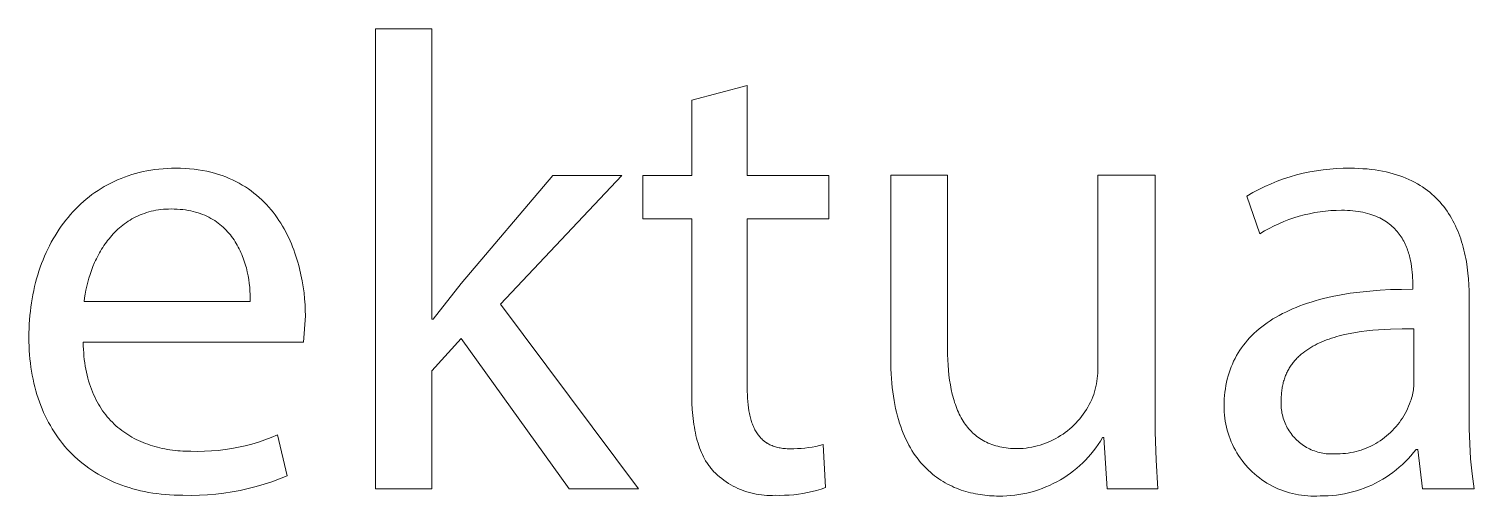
# Model space of a CAD drawing. Header units: millimetres. Extents: x -1246 to 2331, y -493 to 2006.
# Drawn here: x 1950.9 to 2030.8, y -433.3 to -407.5 of the extents above; entities that cross this region are included whole.
import ezdxf

# ---------------------------------------------------------------- set-up
doc = ezdxf.new("R2010")
doc.units = ezdxf.units.MM
doc.header["$MEASUREMENT"] = 0
doc.layers.add('Domyślny', color=7, linetype='Continuous', true_color=0x000000)

msp = doc.modelspace()

# ---------------------------------------------------------------- linework, layer by layer
at = {"layer": 'Domyślny', "color": 18, "lineweight": 15, "true_color": 0x000000}
for p, q in [((1970.053, -432.933), (1970.053, -407.5)), ((1970.053, -407.5), (1973.174, -407.5)), ((1973.174, -407.5), (1973.174, -423.558)), ((1987.537, -411.444), (1990.611, -410.622)), ((1990.611, -410.622), (1990.611, -415.602)), ((1987.537, -415.602), (1987.537, -411.444)), ((1957.003, -415.443), (1957.214, -415.395)), ((1957.214, -415.395), (1957.428, -415.351)), ((1957.428, -415.351), (1957.645, -415.314)), ((1957.645, -415.314), (1957.866, -415.281)), ((1957.866, -415.281), (1958.089, -415.255)), ((1958.089, -415.255), (1958.315, -415.234)), ((1958.315, -415.234), (1958.545, -415.219)), ((1958.545, -415.219), (1958.777, -415.21)), ((1958.777, -415.21), (1959.012, -415.207)), ((1959.012, -415.207), (1959.275, -415.211)), ((1959.275, -415.211), (1959.532, -415.222)), ((1959.532, -415.222), (1959.783, -415.239)), ((1959.783, -415.239), (1960.027, -415.264)), ((1960.027, -415.264), (1960.266, -415.295)), ((1960.266, -415.295), (1960.499, -415.333)), ((1960.499, -415.333), (1960.727, -415.377)), ((1960.727, -415.377), (1960.949, -415.428)), ((2021.334, -415.486), (2021.699, -415.408)), ((2021.699, -415.408), (2022.067, -415.342)), ((2022.067, -415.342), (2022.436, -415.289)), ((2022.436, -415.289), (2022.808, -415.249)), ((2022.808, -415.249), (2023.18, -415.222)), ((2023.18, -415.222), (2023.553, -415.208)), ((2023.553, -415.208), (2023.926, -415.206)), ((2023.926, -415.206), (2024.171, -415.209)), ((2024.171, -415.209), (2024.411, -415.217)), ((2024.411, -415.217), (2024.644, -415.23)), ((2024.644, -415.23), (2024.872, -415.248)), ((2024.872, -415.248), (2025.094, -415.271)), ((2025.094, -415.271), (2025.311, -415.299)), ((2025.311, -415.299), (2025.522, -415.331)), ((2025.522, -415.331), (2025.728, -415.369)), ((2025.728, -415.369), (2025.928, -415.411)), ((2025.928, -415.411), (2026.124, -415.457)), ((1955.068, -416.218), (1955.247, -416.118)), ((1955.247, -416.118), (1955.429, -416.023)), ((1955.429, -416.023), (1955.614, -415.933)), ((1955.614, -415.933), (1955.803, -415.848)), ((1955.803, -415.848), (1955.995, -415.767)), ((1955.995, -415.767), (1956.19, -415.692)), ((1956.19, -415.692), (1956.388, -415.622)), ((1956.388, -415.622), (1956.59, -415.557)), ((1956.59, -415.557), (1956.795, -415.498)), ((1956.795, -415.498), (1957.003, -415.443)), ((1960.949, -415.428), (1961.165, -415.484)), ((1961.165, -415.484), (1961.375, -415.546)), ((1961.375, -415.546), (1961.58, -415.614)), ((1961.58, -415.614), (1961.78, -415.688)), ((1961.78, -415.688), (1961.974, -415.767)), ((1961.974, -415.767), (1962.163, -415.851)), ((1962.163, -415.851), (1962.347, -415.941)), ((1962.347, -415.941), (1962.525, -416.035)), ((1962.525, -416.035), (1962.698, -416.134)), ((1962.698, -416.134), (1962.867, -416.238)), ((1974.794, -421.58), (1979.868, -415.6)), ((1983.668, -415.6), (1976.974, -422.724)), ((1979.868, -415.6), (1983.668, -415.6)), ((1984.845, -417.996), (1984.845, -415.602)), ((1984.845, -415.602), (1987.537, -415.602)), ((1990.611, -415.602), (1995.125, -415.602)), ((1995.125, -415.602), (1995.125, -417.996)), ((1998.539, -425.745), (1998.539, -415.596)), ((1998.539, -415.596), (2001.684, -415.596)), ((2001.684, -415.596), (2001.684, -425.197)), ((2009.987, -426.233), (2009.987, -415.596)), ((2009.987, -415.596), (2013.155, -415.596)), ((2013.155, -415.596), (2013.155, -428.211)), ((2019.221, -416.217), (2019.562, -416.065)), ((2019.562, -416.065), (2019.908, -415.925)), ((2019.908, -415.925), (2020.259, -415.797)), ((2020.259, -415.797), (2020.613, -415.681)), ((2020.613, -415.681), (2020.972, -415.577)), ((2020.972, -415.577), (2021.334, -415.486)), ((2026.124, -415.457), (2026.313, -415.508)), ((2026.313, -415.508), (2026.498, -415.563)), ((2026.498, -415.563), (2026.678, -415.623)), ((2026.678, -415.623), (2026.853, -415.687)), ((2026.853, -415.687), (2027.022, -415.754)), ((2027.022, -415.754), (2027.187, -415.826)), ((2027.187, -415.826), (2027.347, -415.902)), ((2027.347, -415.902), (2027.502, -415.982)), ((2027.502, -415.982), (2027.652, -416.065)), ((2027.652, -416.065), (2027.798, -416.152)), ((2027.798, -416.152), (2027.939, -416.243)), ((1953.914, -417.046), (1954.068, -416.914)), ((1954.068, -416.914), (1954.226, -416.787)), ((1954.226, -416.787), (1954.388, -416.664)), ((1954.388, -416.664), (1954.553, -416.546)), ((1954.553, -416.546), (1954.721, -416.432)), ((1954.721, -416.432), (1954.893, -416.323)), ((1954.893, -416.323), (1955.068, -416.218)), ((1962.867, -416.238), (1963.03, -416.347)), ((1963.03, -416.347), (1963.188, -416.459)), ((1963.188, -416.459), (1963.342, -416.576)), ((1963.342, -416.576), (1963.49, -416.697)), ((1963.49, -416.697), (1963.634, -416.822)), ((1963.634, -416.822), (1963.773, -416.951)), ((1963.773, -416.951), (1963.908, -417.083)), ((2018.232, -416.743), (2018.556, -416.556)), ((2018.947, -418.827), (2018.232, -416.743)), ((2018.556, -416.556), (2018.885, -416.381)), ((2018.885, -416.381), (2019.221, -416.217)), ((2027.939, -416.243), (2028.075, -416.337)), ((2028.075, -416.337), (2028.207, -416.435)), ((2028.207, -416.435), (2028.335, -416.535)), ((2028.335, -416.535), (2028.458, -416.639)), ((2028.458, -416.639), (2028.577, -416.747)), ((2028.577, -416.747), (2028.692, -416.857)), ((2028.692, -416.857), (2028.802, -416.97)), ((2028.802, -416.97), (2028.908, -417.087)), ((1953.062, -417.922), (1953.195, -417.766)), ((1953.195, -417.766), (1953.332, -417.614)), ((1953.332, -417.614), (1953.472, -417.466)), ((1953.472, -417.466), (1953.615, -417.322)), ((1953.615, -417.322), (1953.763, -417.182)), ((1953.763, -417.182), (1953.914, -417.046)), ((1957.046, -417.791), (1956.931, -417.841)), ((1957.164, -417.744), (1957.046, -417.791)), ((1957.284, -417.7), (1957.164, -417.744)), ((1957.407, -417.659), (1957.284, -417.7)), ((1957.532, -417.622), (1957.407, -417.659)), ((1957.66, -417.589), (1957.532, -417.622)), ((1957.79, -417.559), (1957.66, -417.589)), ((1957.923, -417.533), (1957.79, -417.559)), ((1958.059, -417.511), (1957.923, -417.533)), ((1958.197, -417.492), (1958.059, -417.511)), ((1958.337, -417.478), (1958.197, -417.492)), ((1958.48, -417.467), (1958.337, -417.478)), ((1958.626, -417.461), (1958.48, -417.467)), ((1958.774, -417.459), (1958.626, -417.461)), ((1958.939, -417.461), (1958.774, -417.459)), ((1959.099, -417.468), (1958.939, -417.461)), ((1959.256, -417.479), (1959.099, -417.468)), ((1959.409, -417.494), (1959.256, -417.479)), ((1959.558, -417.514), (1959.409, -417.494)), ((1959.703, -417.538), (1959.558, -417.514)), ((1959.845, -417.565), (1959.703, -417.538)), ((1959.983, -417.597), (1959.845, -417.565)), ((1960.117, -417.632), (1959.983, -417.597)), ((1960.248, -417.671), (1960.117, -417.632)), ((1960.375, -417.714), (1960.248, -417.671)), ((1960.499, -417.76), (1960.375, -417.714)), ((1960.619, -417.81), (1960.499, -417.76)), ((1960.736, -417.862), (1960.619, -417.81)), ((1963.908, -417.083), (1964.038, -417.218)), ((1964.038, -417.218), (1964.163, -417.357)), ((1964.163, -417.357), (1964.284, -417.499)), ((1964.284, -417.499), (1964.4, -417.644)), ((1964.4, -417.644), (1964.513, -417.791)), ((1964.513, -417.791), (1964.621, -417.942)), ((2021.402, -417.788), (2021.114, -417.865)), ((2021.691, -417.721), (2021.402, -417.788)), ((2021.983, -417.663), (2021.691, -417.721)), ((2022.276, -417.616), (2021.983, -417.663)), ((2022.572, -417.579), (2022.276, -417.616)), ((2022.868, -417.552), (2022.572, -417.579)), ((2023.164, -417.536), (2022.868, -417.552)), ((2023.462, -417.529), (2023.164, -417.536)), ((2023.625, -417.531), (2023.462, -417.529)), ((2023.784, -417.536), (2023.625, -417.531)), ((2023.939, -417.546), (2023.784, -417.536)), ((2024.089, -417.558), (2023.939, -417.546)), ((2024.235, -417.575), (2024.089, -417.558)), ((2024.376, -417.594), (2024.235, -417.575)), ((2024.513, -417.617), (2024.376, -417.594)), ((2024.646, -417.643), (2024.513, -417.617)), ((2024.775, -417.672), (2024.646, -417.643)), ((2024.9, -417.704), (2024.775, -417.672)), ((2025.021, -417.739), (2024.9, -417.704)), ((2025.138, -417.777), (2025.021, -417.739)), ((2025.251, -417.818), (2025.138, -417.777)), ((2028.908, -417.087), (2029.011, -417.206)), ((2029.011, -417.206), (2029.109, -417.327)), ((2029.109, -417.327), (2029.203, -417.452)), ((2029.203, -417.452), (2029.294, -417.578)), ((2029.294, -417.578), (2029.381, -417.708)), ((2029.381, -417.708), (2029.463, -417.84)), ((1952.454, -418.758), (1952.568, -418.583)), ((1952.568, -418.583), (1952.686, -418.412)), ((1952.686, -418.412), (1952.808, -418.245)), ((1952.808, -418.245), (1952.933, -418.082)), ((1952.933, -418.082), (1953.062, -417.922)), ((1955.818, -418.581), (1955.731, -418.664)), ((1955.908, -418.502), (1955.818, -418.581)), ((1955.999, -418.424), (1955.908, -418.502)), ((1956.094, -418.349), (1955.999, -418.424)), ((1956.19, -418.276), (1956.094, -418.349)), ((1956.289, -418.205), (1956.19, -418.276)), ((1956.39, -418.138), (1956.289, -418.205)), ((1956.493, -418.073), (1956.39, -418.138)), ((1956.599, -418.01), (1956.493, -418.073)), ((1956.707, -417.951), (1956.599, -418.01)), ((1956.818, -417.894), (1956.707, -417.951)), ((1956.931, -417.841), (1956.818, -417.894)), ((1960.85, -417.918), (1960.736, -417.862)), ((1960.96, -417.978), (1960.85, -417.918)), ((1961.067, -418.04), (1960.96, -417.978)), ((1961.17, -418.105), (1961.067, -418.04)), ((1961.271, -418.173), (1961.17, -418.105)), ((1961.368, -418.244), (1961.271, -418.173)), ((1961.462, -418.317), (1961.368, -418.244)), ((1961.553, -418.393), (1961.462, -418.317)), ((1961.641, -418.471), (1961.553, -418.393)), ((1961.726, -418.552), (1961.641, -418.471)), ((1961.808, -418.635), (1961.726, -418.552)), ((1964.621, -417.942), (1964.724, -418.095)), ((1964.724, -418.095), (1964.824, -418.25)), ((1964.824, -418.25), (1964.919, -418.407)), ((1964.919, -418.407), (1965.011, -418.566)), ((1965.011, -418.566), (1965.098, -418.727)), ((1987.537, -417.996), (1984.845, -417.996)), ((1987.537, -427.454), (1987.537, -417.996)), ((1995.125, -417.996), (1990.611, -417.996)), ((1990.611, -417.996), (1990.611, -427.347)), ((2019.463, -418.531), (2019.202, -418.675)), ((2019.728, -418.397), (2019.463, -418.531)), ((2019.998, -418.272), (2019.728, -418.397)), ((2020.271, -418.156), (2019.998, -418.272)), ((2020.549, -418.049), (2020.271, -418.156)), ((2020.83, -417.952), (2020.549, -418.049)), ((2021.114, -417.865), (2020.83, -417.952)), ((2025.361, -417.861), (2025.251, -417.818)), ((2025.467, -417.907), (2025.361, -417.861)), ((2025.569, -417.955), (2025.467, -417.907)), ((2025.667, -418.006), (2025.569, -417.955)), ((2025.762, -418.059), (2025.667, -418.006)), ((2025.853, -418.115), (2025.762, -418.059)), ((2025.941, -418.172), (2025.853, -418.115)), ((2026.026, -418.232), (2025.941, -418.172)), ((2026.107, -418.293), (2026.026, -418.232)), ((2026.185, -418.357), (2026.107, -418.293)), ((2026.26, -418.422), (2026.185, -418.357)), ((2026.332, -418.489), (2026.26, -418.422)), ((2026.401, -418.558), (2026.332, -418.489)), ((2026.467, -418.628), (2026.401, -418.558)), ((2029.463, -417.84), (2029.543, -417.974)), ((2029.543, -417.974), (2029.618, -418.11)), ((2029.618, -418.11), (2029.69, -418.248)), ((2029.69, -418.248), (2029.759, -418.389)), ((2029.759, -418.389), (2029.824, -418.531)), ((2029.824, -418.531), (2029.886, -418.675)), ((1952.037, -419.489), (1952.135, -419.302)), ((1952.135, -419.302), (1952.238, -419.117)), ((1952.238, -419.117), (1952.344, -418.936)), ((1952.344, -418.936), (1952.454, -418.758)), ((1955.113, -419.39), (1955.045, -419.488)), ((1955.182, -419.293), (1955.113, -419.39)), ((1955.254, -419.198), (1955.182, -419.293)), ((1955.328, -419.104), (1955.254, -419.198)), ((1955.404, -419.012), (1955.328, -419.104)), ((1955.483, -418.922), (1955.404, -419.012)), ((1955.563, -418.834), (1955.483, -418.922)), ((1955.646, -418.748), (1955.563, -418.834)), ((1955.731, -418.664), (1955.646, -418.748)), ((1961.887, -418.72), (1961.808, -418.635)), ((1961.964, -418.807), (1961.887, -418.72)), ((1962.037, -418.896), (1961.964, -418.807)), ((1962.108, -418.987), (1962.037, -418.896)), ((1962.176, -419.079), (1962.108, -418.987)), ((1962.241, -419.174), (1962.176, -419.079)), ((1962.303, -419.269), (1962.241, -419.174)), ((1962.363, -419.367), (1962.303, -419.269)), ((1962.42, -419.465), (1962.363, -419.367)), ((1965.098, -418.727), (1965.182, -418.89)), ((1965.182, -418.89), (1965.262, -419.055)), ((1965.262, -419.055), (1965.337, -419.221)), ((1965.337, -419.221), (1965.41, -419.388)), ((1965.41, -419.388), (1965.478, -419.556)), ((2019.202, -418.675), (2018.947, -418.827)), ((2026.53, -418.7), (2026.467, -418.628)), ((2026.59, -418.773), (2026.53, -418.7)), ((2026.647, -418.848), (2026.59, -418.773)), ((2026.702, -418.923), (2026.647, -418.848)), ((2026.754, -419), (2026.702, -418.923)), ((2026.803, -419.078), (2026.754, -419)), ((2026.85, -419.157), (2026.803, -419.078)), ((2026.895, -419.236), (2026.85, -419.157)), ((2026.937, -419.317), (2026.895, -419.236)), ((2026.976, -419.398), (2026.937, -419.317)), ((2027.014, -419.48), (2026.976, -419.398)), ((2029.886, -418.675), (2029.944, -418.821)), ((2029.944, -418.821), (2029.999, -418.969)), ((2029.999, -418.969), (2030.051, -419.118)), ((2030.051, -419.118), (2030.1, -419.269)), ((2030.1, -419.269), (2030.146, -419.421)), ((1951.682, -420.273), (1951.765, -420.072)), ((1951.765, -420.072), (1951.851, -419.875)), ((1951.851, -419.875), (1951.942, -419.681)), ((1951.942, -419.681), (1952.037, -419.489)), ((1954.684, -420.102), (1954.631, -420.208)), ((1954.739, -419.997), (1954.684, -420.102)), ((1954.796, -419.893), (1954.739, -419.997)), ((1954.855, -419.79), (1954.796, -419.893)), ((1954.917, -419.688), (1954.855, -419.79)), ((1954.98, -419.587), (1954.917, -419.688)), ((1955.045, -419.488), (1954.98, -419.587)), ((1962.475, -419.565), (1962.42, -419.465)), ((1962.527, -419.666), (1962.475, -419.565)), ((1962.577, -419.769), (1962.527, -419.666)), ((1962.624, -419.872), (1962.577, -419.769)), ((1962.669, -419.976), (1962.624, -419.872)), ((1962.712, -420.081), (1962.669, -419.976)), ((1962.752, -420.186), (1962.712, -420.081)), ((1962.79, -420.292), (1962.752, -420.186)), ((1965.478, -419.556), (1965.543, -419.725)), ((1965.543, -419.725), (1965.605, -419.895)), ((1965.605, -419.895), (1965.662, -420.065)), ((1965.662, -420.065), (1965.717, -420.236)), ((2027.049, -419.562), (2027.014, -419.48)), ((2027.082, -419.645), (2027.049, -419.562)), ((2027.113, -419.728), (2027.082, -419.645)), ((2027.142, -419.812), (2027.113, -419.728)), ((2027.169, -419.895), (2027.142, -419.812)), ((2027.194, -419.979), (2027.169, -419.895)), ((2027.217, -420.063), (2027.194, -419.979)), ((2027.238, -420.146), (2027.217, -420.063)), ((2027.258, -420.23), (2027.238, -420.146)), ((2030.146, -419.421), (2030.188, -419.574)), ((2030.188, -419.574), (2030.228, -419.729)), ((2030.228, -419.729), (2030.265, -419.885)), ((2030.265, -419.885), (2030.299, -420.042)), ((2030.299, -420.042), (2030.33, -420.2)), ((2030.33, -420.2), (2030.359, -420.359)), ((1951.391, -421.103), (1951.458, -420.891)), ((1951.458, -420.891), (1951.528, -420.682)), ((1951.528, -420.682), (1951.603, -420.476)), ((1951.603, -420.476), (1951.682, -420.273)), ((1954.355, -420.856), (1954.279, -421.075)), ((1954.439, -420.638), (1954.355, -420.856)), ((1954.531, -420.422), (1954.439, -420.638)), ((1954.58, -420.314), (1954.531, -420.422)), ((1954.631, -420.208), (1954.58, -420.314)), ((1962.825, -420.399), (1962.79, -420.292)), ((1962.859, -420.506), (1962.825, -420.399)), ((1962.89, -420.613), (1962.859, -420.506)), ((1962.92, -420.721), (1962.89, -420.613)), ((1962.947, -420.829), (1962.92, -420.721)), ((1962.972, -420.936), (1962.947, -420.829)), ((1963.017, -421.151), (1962.972, -420.936)), ((1965.717, -420.236), (1965.768, -420.408)), ((1965.768, -420.408), (1965.816, -420.579)), ((1965.816, -420.579), (1965.86, -420.75)), ((1965.86, -420.75), (1965.94, -421.093)), ((2027.276, -420.313), (2027.258, -420.23)), ((2027.308, -420.479), (2027.276, -420.313)), ((2027.333, -420.642), (2027.308, -420.479)), ((2027.353, -420.803), (2027.333, -420.642)), ((2027.369, -420.96), (2027.353, -420.803)), ((2027.38, -421.114), (2027.369, -420.96)), ((2030.359, -420.359), (2030.408, -420.679)), ((2030.408, -420.679), (2030.448, -421.002)), ((2030.448, -421.002), (2030.477, -421.327)), ((1951.166, -421.975), (1951.216, -421.754)), ((1951.216, -421.754), (1951.27, -421.534)), ((1951.27, -421.534), (1951.329, -421.317)), ((1951.329, -421.317), (1951.391, -421.103)), ((1954.095, -421.732), (1954.048, -421.948)), ((1954.149, -421.513), (1954.095, -421.732)), ((1954.21, -421.294), (1954.149, -421.513)), ((1954.279, -421.075), (1954.21, -421.294)), ((1963.054, -421.365), (1963.017, -421.151)), ((1963.083, -421.577), (1963.054, -421.365)), ((1963.106, -421.786), (1963.083, -421.577)), ((1963.122, -421.992), (1963.106, -421.786)), ((1965.94, -421.093), (1966.008, -421.433)), ((1966.008, -421.433), (1966.063, -421.77)), ((1966.063, -421.77), (1966.108, -422.103)), ((1973.245, -423.558), (1974.794, -421.58)), ((2027.387, -421.263), (2027.38, -421.114)), ((2027.392, -421.406), (2027.387, -421.263)), ((2027.393, -421.543), (2027.392, -421.406)), ((2027.393, -421.901), (2027.393, -421.543)), ((2030.477, -421.327), (2030.498, -421.653)), ((2030.498, -421.653), (2030.51, -421.979)), ((1951.042, -422.655), (1951.079, -422.426)), ((1951.079, -422.426), (1951.12, -422.2)), ((1951.12, -422.2), (1951.166, -421.975)), ((1953.976, -422.373), (1953.95, -422.581)), ((1953.95, -422.581), (1963.134, -422.581)), ((1954.008, -422.162), (1953.976, -422.373)), ((1954.048, -421.948), (1954.008, -422.162)), ((1963.132, -422.194), (1963.122, -421.992)), ((1963.136, -422.39), (1963.132, -422.194)), ((1963.134, -422.581), (1963.136, -422.39)), ((1966.108, -422.103), (1966.142, -422.431)), ((1966.142, -422.431), (1966.165, -422.751)), ((2021.571, -422.673), (2021.788, -422.604)), ((2021.788, -422.604), (2022.009, -422.537)), ((2022.009, -422.537), (2022.235, -422.474)), ((2022.235, -422.474), (2022.465, -422.415)), ((2022.465, -422.415), (2022.94, -422.305)), ((2022.94, -422.305), (2023.433, -422.208)), ((2023.433, -422.208), (2023.945, -422.124)), ((2023.945, -422.124), (2024.475, -422.053)), ((2024.475, -422.053), (2025.023, -421.996)), ((2025.023, -421.996), (2025.589, -421.952)), ((2025.589, -421.952), (2026.172, -421.921)), ((2026.172, -421.921), (2026.774, -421.904)), ((2026.774, -421.904), (2027.393, -421.901)), ((2030.51, -421.979), (2030.514, -422.306)), ((2030.514, -422.306), (2030.514, -428.786)), ((1950.936, -423.592), (1950.956, -423.354)), ((1950.956, -423.354), (1950.98, -423.119)), ((1950.98, -423.119), (1951.009, -422.886)), ((1951.009, -422.886), (1951.042, -422.655)), ((1966.184, -423.367), (1966.076, -424.832)), ((1966.165, -422.751), (1966.179, -423.064)), ((1966.179, -423.064), (1966.184, -423.367)), ((1976.974, -422.724), (1984.597, -432.933)), ((2019.839, -423.441), (2020.012, -423.343)), ((2020.012, -423.343), (2020.19, -423.248)), ((2020.19, -423.248), (2020.373, -423.157)), ((2020.373, -423.157), (2020.561, -423.068)), ((2020.561, -423.068), (2020.753, -422.983)), ((2020.753, -422.983), (2020.951, -422.901)), ((2020.951, -422.901), (2021.153, -422.822)), ((2021.153, -422.822), (2021.36, -422.746)), ((2021.36, -422.746), (2021.571, -422.673)), ((1950.903, -424.314), (1950.909, -424.071)), ((1950.909, -424.071), (1950.92, -423.831)), ((1950.92, -423.831), (1950.936, -423.592)), ((1973.174, -423.558), (1973.245, -423.558)), ((2018.765, -424.212), (2018.903, -424.092)), ((2018.903, -424.092), (2019.047, -423.976)), ((2019.047, -423.976), (2019.195, -423.863)), ((2019.195, -423.863), (2019.349, -423.753)), ((2019.349, -423.753), (2019.507, -423.646)), ((2019.507, -423.646), (2019.671, -423.542)), ((2019.671, -423.542), (2019.839, -423.441)), ((2024.865, -424.199), (2024.549, -424.24)), ((2025.186, -424.165), (2024.865, -424.199)), ((2025.509, -424.138), (2025.186, -424.165)), ((2025.834, -424.117), (2025.509, -424.138)), ((2026.161, -424.102), (2025.834, -424.117)), ((2026.814, -424.088), (2026.161, -424.102)), ((2027.464, -424.093), (2026.814, -424.088)), ((2027.464, -427.094), (2027.464, -424.093)), ((1950.9, -424.558), (1950.903, -424.314)), ((1950.903, -424.802), (1950.9, -424.558)), ((1950.91, -425.042), (1950.903, -424.802)), ((1953.902, -424.832), (1953.907, -425.03)), ((1966.076, -424.832), (1953.902, -424.832)), ((1974.794, -424.63), (1973.174, -426.417)), ((1980.774, -432.933), (1974.794, -424.63)), ((2017.936, -425.131), (2018.039, -424.991)), ((2018.039, -424.991), (2018.147, -424.853)), ((2018.147, -424.853), (2018.26, -424.719)), ((2018.26, -424.719), (2018.379, -424.588)), ((2018.379, -424.588), (2018.502, -424.459)), ((2018.502, -424.459), (2018.631, -424.334)), ((2018.631, -424.334), (2018.765, -424.212)), ((2021.999, -424.985), (2021.88, -425.05)), ((2022.121, -424.924), (2021.999, -424.985)), ((2022.246, -424.864), (2022.121, -424.924)), ((2022.374, -424.808), (2022.246, -424.864)), ((2022.504, -424.754), (2022.374, -424.808)), ((2022.637, -424.702), (2022.504, -424.754)), ((2022.773, -424.653), (2022.637, -424.702)), ((2022.91, -424.607), (2022.773, -424.653)), ((2023.05, -424.562), (2022.91, -424.607)), ((2023.192, -424.52), (2023.05, -424.562)), ((2023.336, -424.481), (2023.192, -424.52)), ((2023.63, -424.408), (2023.336, -424.481)), ((2023.93, -424.344), (2023.63, -424.408)), ((2024.237, -424.288), (2023.93, -424.344)), ((2024.549, -424.24), (2024.237, -424.288)), ((1950.921, -425.281), (1950.91, -425.042)), ((1950.937, -425.516), (1950.921, -425.281)), ((1950.958, -425.749), (1950.937, -425.516)), ((1950.983, -425.979), (1950.958, -425.749)), ((1953.907, -425.03), (1953.916, -425.225)), ((1953.916, -425.225), (1953.928, -425.416)), ((1953.928, -425.416), (1953.944, -425.603)), ((1953.944, -425.603), (1953.964, -425.786)), ((1953.964, -425.786), (1953.987, -425.966)), ((1998.549, -426.301), (1998.539, -425.745)), ((2001.684, -425.197), (2001.687, -425.502)), ((2001.687, -425.502), (2001.696, -425.801)), ((2017.497, -425.876), (2017.574, -425.721)), ((2017.574, -425.721), (2017.657, -425.569)), ((2017.657, -425.569), (2017.745, -425.42)), ((2017.745, -425.42), (2017.837, -425.274)), ((2017.837, -425.274), (2017.936, -425.131)), ((2020.954, -425.76), (2020.911, -425.807)), ((2020.998, -425.714), (2020.954, -425.76)), ((2021.043, -425.669), (2020.998, -425.714)), ((2021.088, -425.625), (2021.043, -425.669)), ((2021.135, -425.581), (2021.088, -425.625)), ((2021.182, -425.539), (2021.135, -425.581)), ((2021.231, -425.497), (2021.182, -425.539)), ((2021.28, -425.455), (2021.231, -425.497)), ((2021.331, -425.415), (2021.28, -425.455)), ((2021.434, -425.336), (2021.331, -425.415)), ((2021.54, -425.26), (2021.434, -425.336)), ((2021.65, -425.187), (2021.54, -425.26)), ((2021.763, -425.117), (2021.65, -425.187)), ((2021.88, -425.05), (2021.763, -425.117)), ((1951.013, -426.207), (1950.983, -425.979)), ((1951.047, -426.432), (1951.013, -426.207)), ((1951.086, -426.653), (1951.047, -426.432)), ((1953.987, -425.966), (1954.015, -426.143)), ((1954.015, -426.143), (1954.045, -426.316)), ((1954.045, -426.316), (1954.079, -426.485)), ((1954.079, -426.485), (1954.117, -426.651)), ((1973.174, -426.417), (1973.174, -432.933)), ((1998.56, -426.569), (1998.549, -426.301)), ((1998.577, -426.831), (1998.56, -426.569)), ((2001.696, -425.801), (2001.711, -426.093)), ((2001.711, -426.093), (2001.733, -426.378)), ((2001.733, -426.378), (2001.761, -426.656)), ((2009.97, -426.683), (2009.98, -426.533)), ((2009.98, -426.533), (2009.986, -426.383)), ((2009.986, -426.383), (2009.987, -426.233)), ((2017.189, -426.694), (2017.24, -426.525)), ((2017.24, -426.525), (2017.296, -426.358)), ((2017.296, -426.358), (2017.358, -426.195)), ((2017.358, -426.195), (2017.425, -426.034)), ((2017.425, -426.034), (2017.497, -425.876)), ((2020.422, -426.548), (2020.395, -426.607)), ((2020.449, -426.489), (2020.422, -426.548)), ((2020.478, -426.432), (2020.449, -426.489)), ((2020.509, -426.375), (2020.478, -426.432)), ((2020.54, -426.319), (2020.509, -426.375)), ((2020.572, -426.264), (2020.54, -426.319)), ((2020.606, -426.21), (2020.572, -426.264)), ((2020.64, -426.157), (2020.606, -426.21)), ((2020.676, -426.104), (2020.64, -426.157)), ((2020.712, -426.053), (2020.676, -426.104)), ((2020.75, -426.002), (2020.712, -426.053)), ((2020.789, -425.952), (2020.75, -426.002)), ((2020.829, -425.903), (2020.789, -425.952)), ((2020.869, -425.855), (2020.829, -425.903)), ((2020.911, -425.807), (2020.869, -425.855)), ((1951.129, -426.872), (1951.086, -426.653)), ((1951.177, -427.088), (1951.129, -426.872)), ((1951.229, -427.302), (1951.177, -427.088)), ((1951.285, -427.512), (1951.229, -427.302)), ((1954.117, -426.651), (1954.158, -426.813)), ((1954.158, -426.813), (1954.202, -426.972)), ((1954.202, -426.972), (1954.25, -427.128)), ((1954.25, -427.128), (1954.301, -427.28)), ((1954.301, -427.28), (1954.355, -427.428)), ((1990.611, -427.347), (1990.612, -427.545)), ((1998.597, -427.087), (1998.577, -426.831)), ((1998.622, -427.336), (1998.597, -427.087)), ((1998.651, -427.578), (1998.622, -427.336)), ((2001.761, -426.656), (2001.795, -426.927)), ((2001.795, -426.927), (2001.837, -427.19)), ((2001.837, -427.19), (2001.885, -427.446)), ((2009.845, -427.423), (2009.879, -427.277)), ((2009.879, -427.277), (2009.909, -427.129)), ((2009.909, -427.129), (2009.934, -426.981)), ((2009.934, -426.981), (2009.955, -426.833)), ((2009.955, -426.833), (2009.97, -426.683)), ((2017.038, -427.4), (2017.067, -427.219)), ((2017.067, -427.219), (2017.102, -427.041)), ((2017.102, -427.041), (2017.143, -426.866)), ((2017.143, -426.866), (2017.189, -426.694)), ((2020.171, -427.39), (2020.161, -427.461)), ((2020.183, -427.319), (2020.171, -427.39)), ((2020.196, -427.25), (2020.183, -427.319)), ((2020.21, -427.181), (2020.196, -427.25)), ((2020.225, -427.114), (2020.21, -427.181)), ((2020.242, -427.047), (2020.225, -427.114)), ((2020.26, -426.982), (2020.242, -427.047)), ((2020.28, -426.917), (2020.26, -426.982)), ((2020.3, -426.853), (2020.28, -426.917)), ((2020.322, -426.79), (2020.3, -426.853)), ((2020.345, -426.728), (2020.322, -426.79)), ((2020.37, -426.667), (2020.345, -426.728)), ((2020.395, -426.607), (2020.37, -426.667)), ((2027.436, -427.465), (2027.447, -427.373)), ((2027.447, -427.373), (2027.456, -427.28)), ((2027.456, -427.28), (2027.462, -427.187)), ((2027.462, -427.187), (2027.464, -427.094)), ((1951.346, -427.719), (1951.285, -427.512)), ((1951.411, -427.923), (1951.346, -427.719)), ((1951.481, -428.124), (1951.411, -427.923)), ((1951.554, -428.322), (1951.481, -428.124)), ((1954.355, -427.428), (1954.412, -427.573)), ((1954.412, -427.573), (1954.473, -427.715)), ((1954.473, -427.715), (1954.536, -427.853)), ((1954.536, -427.853), (1954.602, -427.988)), ((1954.602, -427.988), (1954.672, -428.12)), ((1954.672, -428.12), (1954.744, -428.248)), ((1987.541, -427.83), (1987.537, -427.454)), ((1987.553, -428.195), (1987.541, -427.83)), ((1987.573, -428.548), (1987.553, -428.195)), ((1990.612, -427.545), (1990.618, -427.738)), ((1990.618, -427.738), (1990.627, -427.926)), ((1990.627, -427.926), (1990.64, -428.107)), ((1990.64, -428.107), (1990.657, -428.284)), ((1998.685, -427.815), (1998.651, -427.578)), ((1998.722, -428.046), (1998.685, -427.815)), ((1998.764, -428.27), (1998.722, -428.046)), ((2001.885, -427.446), (2001.941, -427.693)), ((2001.941, -427.693), (2001.971, -427.814)), ((2001.971, -427.814), (2002.004, -427.933)), ((2002.004, -427.933), (2002.038, -428.05)), ((2002.038, -428.05), (2002.074, -428.164)), ((2002.074, -428.164), (2002.112, -428.276)), ((2009.514, -428.28), (2009.585, -428.14)), ((2009.585, -428.14), (2009.651, -427.998)), ((2009.651, -427.998), (2009.713, -427.853)), ((2009.713, -427.853), (2009.761, -427.711)), ((2009.761, -427.711), (2009.805, -427.568)), ((2009.805, -427.568), (2009.845, -427.423)), ((2016.97, -428.345), (2016.972, -428.151)), ((2016.972, -428.151), (2016.981, -427.959)), ((2016.981, -427.959), (2016.994, -427.77)), ((2016.994, -427.77), (2017.013, -427.583)), ((2017.013, -427.583), (2017.038, -427.4)), ((2020.12, -428.084), (2020.117, -428.179)), ((2020.117, -428.179), (2020.118, -428.275)), ((2020.126, -427.988), (2020.12, -428.084)), ((2020.127, -427.91), (2020.126, -427.988)), ((2020.129, -427.832), (2020.127, -427.91)), ((2020.133, -427.756), (2020.129, -427.832)), ((2020.138, -427.681), (2020.133, -427.756)), ((2020.144, -427.607), (2020.138, -427.681)), ((2020.152, -427.533), (2020.144, -427.607)), ((2020.161, -427.461), (2020.152, -427.533)), ((2027.224, -428.234), (2027.274, -428.095)), ((2027.274, -428.095), (2027.305, -428.008)), ((2027.305, -428.008), (2027.334, -427.919)), ((2027.334, -427.919), (2027.36, -427.83)), ((2027.36, -427.83), (2027.383, -427.74)), ((2027.383, -427.74), (2027.404, -427.649)), ((2027.404, -427.649), (2027.421, -427.557)), ((2027.421, -427.557), (2027.436, -427.465)), ((1951.632, -428.516), (1951.554, -428.322)), ((1951.714, -428.707), (1951.632, -428.516)), ((1951.801, -428.895), (1951.714, -428.707)), ((1951.891, -429.08), (1951.801, -428.895)), ((1954.744, -428.248), (1954.819, -428.373)), ((1954.819, -428.373), (1954.897, -428.495)), ((1954.897, -428.495), (1954.977, -428.614)), ((1954.977, -428.614), (1955.061, -428.729)), ((1955.061, -428.729), (1955.147, -428.841)), ((1955.147, -428.841), (1955.235, -428.949)), ((1955.235, -428.949), (1955.326, -429.055)), ((1987.601, -428.888), (1987.573, -428.548)), ((1987.639, -429.217), (1987.601, -428.888)), ((1990.657, -428.284), (1990.678, -428.454)), ((1990.678, -428.454), (1990.703, -428.619)), ((1990.703, -428.619), (1990.733, -428.778)), ((1990.733, -428.778), (1990.749, -428.856)), ((1990.749, -428.856), (1990.767, -428.932)), ((1990.767, -428.932), (1990.785, -429.006)), ((1998.809, -428.488), (1998.764, -428.27)), ((1998.858, -428.701), (1998.809, -428.488)), ((1998.911, -428.908), (1998.858, -428.701)), ((1998.968, -429.109), (1998.911, -428.908)), ((2002.112, -428.276), (2002.152, -428.387)), ((2002.152, -428.387), (2002.194, -428.495)), ((2002.194, -428.495), (2002.238, -428.601)), ((2002.238, -428.601), (2002.284, -428.704)), ((2002.284, -428.704), (2002.331, -428.805)), ((2002.331, -428.805), (2002.381, -428.904)), ((2002.381, -428.904), (2002.433, -429.001)), ((2008.989, -429.062), (2009.088, -428.94)), ((2009.088, -428.94), (2009.182, -428.814)), ((2009.182, -428.814), (2009.272, -428.685)), ((2009.272, -428.685), (2009.357, -428.553)), ((2009.357, -428.553), (2009.438, -428.418)), ((2009.438, -428.418), (2009.514, -428.28)), ((2013.155, -428.211), (2013.159, -429.784)), ((2016.971, -428.515), (2016.97, -428.345)), ((2016.978, -428.686), (2016.971, -428.515)), ((2016.991, -428.855), (2016.978, -428.686)), ((2017.009, -429.025), (2016.991, -428.855)), ((2020.118, -428.275), (2020.121, -428.371)), ((2020.121, -428.371), (2020.128, -428.467)), ((2020.128, -428.467), (2020.139, -428.562)), ((2020.139, -428.562), (2020.152, -428.657)), ((2020.152, -428.657), (2020.169, -428.752)), ((2020.169, -428.752), (2020.189, -428.846)), ((2020.189, -428.846), (2020.212, -428.939)), ((2020.212, -428.939), (2020.239, -429.031)), ((2026.827, -429.021), (2026.904, -428.896)), ((2026.904, -428.896), (2026.977, -428.768)), ((2026.977, -428.768), (2027.045, -428.638)), ((2027.045, -428.638), (2027.109, -428.505)), ((2027.109, -428.505), (2027.169, -428.37)), ((2027.169, -428.37), (2027.224, -428.234)), ((2030.514, -428.786), (2030.515, -429.618)), ((1951.986, -429.262), (1951.891, -429.08)), ((1952.085, -429.439), (1951.986, -429.262)), ((1952.188, -429.614), (1952.085, -429.439)), ((1952.295, -429.785), (1952.188, -429.614)), ((1952.406, -429.952), (1952.295, -429.785)), ((1955.326, -429.055), (1955.419, -429.157)), ((1955.419, -429.157), (1955.515, -429.256)), ((1955.515, -429.256), (1955.614, -429.352)), ((1955.614, -429.352), (1955.714, -429.445)), ((1955.714, -429.445), (1955.817, -429.535)), ((1955.817, -429.535), (1955.922, -429.622)), ((1955.922, -429.622), (1956.03, -429.705)), ((1956.03, -429.705), (1956.139, -429.786)), ((1956.139, -429.786), (1956.251, -429.863)), ((1987.661, -429.376), (1987.639, -429.217)), ((1987.686, -429.533), (1987.661, -429.376)), ((1987.713, -429.686), (1987.686, -429.533)), ((1987.743, -429.836), (1987.713, -429.686)), ((1990.785, -429.006), (1990.805, -429.079)), ((1990.805, -429.079), (1990.826, -429.15)), ((1990.826, -429.15), (1990.848, -429.22)), ((1990.848, -429.22), (1990.871, -429.289)), ((1990.871, -429.289), (1990.895, -429.356)), ((1990.895, -429.356), (1990.921, -429.421)), ((1990.921, -429.421), (1990.947, -429.485)), ((1990.947, -429.485), (1990.975, -429.548)), ((1990.975, -429.548), (1991.004, -429.609)), ((1991.004, -429.609), (1991.035, -429.668)), ((1991.035, -429.668), (1991.066, -429.726)), ((1991.066, -429.726), (1991.099, -429.782)), ((1991.099, -429.782), (1991.133, -429.837)), ((1999.028, -429.304), (1998.968, -429.109)), ((1999.092, -429.493), (1999.028, -429.304)), ((1999.159, -429.677), (1999.092, -429.493)), ((1999.229, -429.856), (1999.159, -429.677)), ((2002.433, -429.001), (2002.487, -429.095)), ((2002.487, -429.095), (2002.543, -429.187)), ((2002.543, -429.187), (2002.601, -429.277)), ((2002.601, -429.277), (2002.662, -429.364)), ((2002.662, -429.364), (2002.724, -429.449)), ((2002.724, -429.449), (2002.789, -429.531)), ((2002.789, -429.531), (2002.855, -429.61)), ((2002.855, -429.61), (2002.924, -429.688)), ((2002.924, -429.688), (2002.996, -429.762)), ((2002.996, -429.762), (2003.069, -429.834)), ((2008.192, -429.816), (2008.316, -429.72)), ((2008.316, -429.72), (2008.438, -429.621)), ((2008.438, -429.621), (2008.556, -429.517)), ((2008.556, -429.517), (2008.67, -429.409)), ((2008.67, -429.409), (2008.78, -429.297)), ((2008.78, -429.297), (2008.887, -429.181)), ((2008.887, -429.181), (2008.989, -429.062)), ((2013.159, -429.784), (2013.206, -431.357)), ((2017.034, -429.193), (2017.009, -429.025)), ((2017.064, -429.361), (2017.034, -429.193)), ((2017.1, -429.527), (2017.064, -429.361)), ((2017.142, -429.692), (2017.1, -429.527)), ((2017.19, -429.856), (2017.142, -429.692)), ((2020.239, -429.031), (2020.268, -429.122)), ((2020.268, -429.122), (2020.301, -429.212)), ((2020.301, -429.212), (2020.337, -429.301)), ((2020.337, -429.301), (2020.376, -429.389)), ((2020.376, -429.389), (2020.418, -429.475)), ((2020.418, -429.475), (2020.462, -429.56)), ((2020.462, -429.56), (2020.51, -429.643)), ((2020.51, -429.643), (2020.561, -429.725)), ((2020.561, -429.725), (2020.614, -429.805)), ((2026.172, -429.815), (2026.277, -429.712)), ((2026.277, -429.712), (2026.378, -429.605)), ((2026.378, -429.605), (2026.476, -429.494)), ((2026.476, -429.494), (2026.57, -429.381)), ((2026.57, -429.381), (2026.659, -429.264)), ((2026.659, -429.264), (2026.745, -429.144)), ((2026.745, -429.144), (2026.827, -429.021)), ((2030.515, -429.618), (2030.543, -430.449)), ((1952.522, -430.116), (1952.406, -429.952)), ((1952.641, -430.277), (1952.522, -430.116)), ((1952.764, -430.433), (1952.641, -430.277)), ((1952.891, -430.586), (1952.764, -430.433)), ((1953.023, -430.735), (1952.891, -430.586)), ((1956.251, -429.863), (1956.364, -429.937)), ((1956.364, -429.937), (1956.48, -430.009)), ((1956.48, -430.009), (1956.597, -430.077)), ((1956.597, -430.077), (1956.716, -430.143)), ((1956.716, -430.143), (1956.837, -430.205)), ((1956.837, -430.205), (1956.96, -430.264)), ((1956.96, -430.264), (1957.085, -430.321)), ((1957.085, -430.321), (1957.211, -430.374)), ((1957.211, -430.374), (1957.339, -430.425)), ((1957.339, -430.425), (1957.468, -430.473)), ((1957.468, -430.473), (1957.599, -430.518)), ((1957.599, -430.518), (1957.732, -430.56)), ((1957.732, -430.56), (1957.865, -430.599)), ((1962.488, -430.634), (1962.856, -430.551)), ((1962.856, -430.551), (1963.222, -430.456)), ((1963.222, -430.456), (1963.585, -430.349)), ((1963.585, -430.349), (1963.943, -430.229)), ((1963.943, -430.229), (1964.297, -430.098)), ((1964.297, -430.098), (1964.647, -429.955)), ((1964.647, -429.955), (1965.183, -432.218)), ((1987.775, -429.983), (1987.743, -429.836)), ((1987.81, -430.127), (1987.775, -429.983)), ((1987.847, -430.267), (1987.81, -430.127)), ((1987.887, -430.405), (1987.847, -430.267)), ((1987.93, -430.539), (1987.887, -430.405)), ((1987.975, -430.669), (1987.93, -430.539)), ((1991.133, -429.837), (1991.169, -429.89)), ((1991.169, -429.89), (1991.205, -429.941)), ((1991.205, -429.941), (1991.243, -429.991)), ((1991.243, -429.991), (1991.283, -430.04)), ((1991.283, -430.04), (1991.323, -430.086)), ((1991.323, -430.086), (1991.365, -430.131)), ((1991.365, -430.131), (1991.409, -430.175)), ((1991.409, -430.175), (1991.453, -430.217)), ((1991.453, -430.217), (1991.476, -430.237)), ((1991.476, -430.237), (1991.499, -430.257)), ((1991.499, -430.257), (1991.523, -430.277)), ((1991.523, -430.277), (1991.547, -430.296)), ((1991.547, -430.296), (1991.571, -430.314)), ((1991.571, -430.314), (1991.596, -430.333)), ((1991.596, -430.333), (1991.621, -430.351)), ((1991.621, -430.351), (1991.646, -430.368)), ((1991.646, -430.368), (1991.672, -430.385)), ((1991.672, -430.385), (1991.698, -430.402)), ((1991.698, -430.402), (1991.724, -430.418)), ((1991.724, -430.418), (1991.751, -430.434)), ((1991.751, -430.434), (1991.806, -430.464)), ((1991.806, -430.464), (1991.862, -430.493)), ((1991.862, -430.493), (1991.919, -430.52)), ((1991.919, -430.52), (1991.979, -430.545)), ((1991.979, -430.545), (1992.039, -430.569)), ((1992.039, -430.569), (1992.101, -430.591)), ((1992.101, -430.591), (1992.165, -430.611)), ((1994.2, -430.625), (1994.403, -430.587)), ((1994.403, -430.587), (1994.604, -430.543)), ((1994.604, -430.543), (1994.804, -430.492)), ((1994.804, -430.492), (1994.935, -432.862)), ((1999.302, -430.029), (1999.229, -429.856)), ((1999.379, -430.197), (1999.302, -430.029)), ((1999.459, -430.359), (1999.379, -430.197)), ((1999.541, -430.516), (1999.459, -430.359)), ((1999.627, -430.668), (1999.541, -430.516)), ((2003.069, -429.834), (2003.145, -429.903)), ((2003.145, -429.903), (2003.223, -429.97)), ((2003.223, -429.97), (2003.303, -430.034)), ((2003.303, -430.034), (2003.385, -430.095)), ((2003.385, -430.095), (2003.47, -430.154)), ((2003.47, -430.154), (2003.558, -430.21)), ((2003.558, -430.21), (2003.647, -430.263)), ((2003.647, -430.263), (2003.739, -430.313)), ((2003.739, -430.313), (2003.834, -430.36)), ((2003.834, -430.36), (2003.931, -430.405)), ((2003.931, -430.405), (2004.03, -430.446)), ((2004.03, -430.446), (2004.132, -430.485)), ((2004.132, -430.485), (2004.237, -430.521)), ((2004.237, -430.521), (2004.343, -430.553)), ((2004.343, -430.553), (2004.453, -430.583)), ((2004.453, -430.583), (2004.565, -430.61)), ((2006.49, -430.598), (2006.642, -430.56)), ((2006.642, -430.56), (2006.794, -430.517)), ((2006.794, -430.517), (2006.943, -430.469)), ((2006.943, -430.469), (2007.091, -430.416)), ((2007.091, -430.416), (2007.237, -430.358)), ((2007.237, -430.358), (2007.381, -430.295)), ((2007.381, -430.295), (2007.523, -430.227)), ((2007.523, -430.227), (2007.662, -430.154)), ((2007.662, -430.154), (2007.799, -430.076)), ((2007.799, -430.076), (2007.933, -429.994)), ((2007.933, -429.994), (2008.064, -429.907)), ((2008.064, -429.907), (2008.192, -429.816)), ((2010.011, -430.48), (2009.883, -430.662)), ((2010.133, -430.294), (2010.011, -430.48)), ((2010.249, -430.105), (2010.133, -430.294)), ((2010.32, -430.105), (2010.249, -430.105)), ((2010.499, -432.928), (2010.32, -430.105)), ((2017.243, -430.017), (2017.19, -429.856)), ((2017.301, -430.177), (2017.243, -430.017)), ((2017.365, -430.335), (2017.301, -430.177)), ((2017.435, -430.491), (2017.365, -430.335)), ((2017.51, -430.643), (2017.435, -430.491)), ((2020.614, -429.805), (2020.67, -429.883)), ((2020.67, -429.883), (2020.728, -429.959)), ((2020.728, -429.959), (2020.79, -430.033)), ((2020.79, -430.033), (2020.853, -430.104)), ((2020.853, -430.104), (2020.919, -430.174)), ((2020.919, -430.174), (2020.988, -430.241)), ((2020.988, -430.241), (2021.059, -430.306)), ((2021.059, -430.306), (2021.131, -430.368)), ((2021.131, -430.368), (2021.206, -430.428)), ((2021.206, -430.428), (2021.283, -430.485)), ((2021.283, -430.485), (2021.362, -430.54)), ((2021.362, -430.54), (2021.443, -430.592)), ((2021.443, -430.592), (2021.526, -430.641)), ((2024.955, -430.631), (2025.088, -430.569)), ((2025.088, -430.569), (2025.22, -430.502)), ((2025.22, -430.502), (2025.348, -430.431)), ((2025.348, -430.431), (2025.475, -430.355)), ((2025.475, -430.355), (2025.599, -430.275)), ((2025.599, -430.275), (2025.72, -430.191)), ((2025.72, -430.191), (2025.838, -430.103)), ((2025.838, -430.103), (2025.952, -430.011)), ((2025.952, -430.011), (2026.064, -429.915)), ((2026.064, -429.915), (2026.172, -429.815)), ((2030.543, -430.449), (2030.598, -431.279)), ((1953.158, -430.881), (1953.023, -430.735)), ((1953.297, -431.022), (1953.158, -430.881)), ((1953.44, -431.16), (1953.297, -431.022)), ((1953.586, -431.294), (1953.44, -431.16)), ((1953.737, -431.424), (1953.586, -431.294)), ((1957.865, -430.599), (1958.001, -430.635)), ((1958.001, -430.635), (1958.137, -430.669)), ((1958.137, -430.669), (1958.275, -430.7)), ((1958.275, -430.7), (1958.414, -430.728)), ((1958.414, -430.728), (1958.554, -430.753)), ((1958.554, -430.753), (1958.695, -430.776)), ((1958.695, -430.776), (1958.837, -430.796)), ((1958.837, -430.796), (1958.981, -430.813)), ((1958.981, -430.813), (1959.125, -430.827)), ((1959.125, -430.827), (1959.27, -430.839)), ((1959.27, -430.839), (1959.416, -430.848)), ((1959.416, -430.848), (1959.563, -430.855)), ((1959.563, -430.855), (1959.71, -430.859)), ((1959.71, -430.859), (1959.858, -430.86)), ((1959.858, -430.86), (1960.236, -430.866)), ((1960.236, -430.866), (1960.614, -430.859)), ((1960.614, -430.859), (1960.991, -430.839)), ((1960.991, -430.839), (1961.368, -430.807)), ((1961.368, -430.807), (1961.743, -430.762)), ((1961.743, -430.762), (1962.116, -430.704)), ((1962.116, -430.704), (1962.488, -430.634)), ((1988.023, -430.796), (1987.975, -430.669)), ((1988.075, -430.92), (1988.023, -430.796)), ((1988.129, -431.041), (1988.075, -430.92)), ((1988.185, -431.158), (1988.129, -431.041)), ((1988.245, -431.272), (1988.185, -431.158)), ((1988.308, -431.382), (1988.245, -431.272)), ((1988.341, -431.436), (1988.308, -431.382)), ((1992.165, -430.611), (1992.23, -430.629)), ((1992.23, -430.629), (1992.297, -430.646)), ((1992.297, -430.646), (1992.365, -430.661)), ((1992.365, -430.661), (1992.435, -430.674)), ((1992.435, -430.674), (1992.506, -430.686)), ((1992.506, -430.686), (1992.579, -430.696)), ((1992.579, -430.696), (1992.654, -430.704)), ((1992.654, -430.704), (1992.73, -430.71)), ((1992.73, -430.71), (1992.808, -430.715)), ((1992.808, -430.715), (1992.888, -430.717)), ((1992.888, -430.717), (1992.969, -430.718)), ((1992.969, -430.718), (1993.175, -430.719)), ((1993.175, -430.719), (1993.381, -430.713)), ((1993.381, -430.713), (1993.587, -430.701)), ((1993.587, -430.701), (1993.792, -430.682)), ((1993.792, -430.682), (1993.997, -430.657)), ((1993.997, -430.657), (1994.2, -430.625)), ((1999.715, -430.815), (1999.627, -430.668)), ((1999.806, -430.957), (1999.715, -430.815)), ((1999.9, -431.094), (1999.806, -430.957)), ((1999.996, -431.227), (1999.9, -431.094)), ((2000.094, -431.354), (1999.996, -431.227)), ((2000.195, -431.477), (2000.094, -431.354)), ((2004.565, -430.61), (2004.679, -430.634)), ((2004.679, -430.634), (2004.797, -430.654)), ((2004.797, -430.654), (2004.916, -430.672)), ((2004.916, -430.672), (2005.039, -430.686)), ((2005.039, -430.686), (2005.164, -430.698)), ((2005.164, -430.698), (2005.292, -430.706)), ((2005.292, -430.706), (2005.422, -430.711)), ((2005.422, -430.711), (2005.555, -430.712)), ((2005.555, -430.712), (2005.713, -430.707)), ((2005.713, -430.707), (2005.869, -430.696)), ((2005.869, -430.696), (2006.026, -430.679)), ((2006.026, -430.679), (2006.181, -430.657)), ((2006.181, -430.657), (2006.336, -430.63)), ((2006.336, -430.63), (2006.49, -430.598)), ((2009.31, -431.341), (2009.153, -431.498)), ((2009.462, -431.178), (2009.31, -431.341)), ((2009.608, -431.011), (2009.462, -431.178)), ((2009.748, -430.839), (2009.608, -431.011)), ((2009.883, -430.662), (2009.748, -430.839)), ((2013.206, -431.357), (2013.298, -432.928)), ((2017.59, -430.794), (2017.51, -430.643)), ((2017.675, -430.941), (2017.59, -430.794)), ((2017.765, -431.086), (2017.675, -430.941)), ((2017.86, -431.227), (2017.765, -431.086)), ((2017.96, -431.365), (2017.86, -431.227)), ((2018.065, -431.499), (2017.96, -431.365)), ((2021.526, -430.641), (2021.61, -430.687)), ((2021.61, -430.687), (2021.695, -430.73)), ((2021.695, -430.73), (2021.783, -430.77)), ((2021.783, -430.77), (2021.871, -430.807)), ((2021.871, -430.807), (2021.961, -430.841)), ((2021.961, -430.841), (2022.051, -430.872)), ((2022.051, -430.872), (2022.143, -430.9)), ((2022.143, -430.9), (2022.236, -430.925)), ((2022.236, -430.925), (2022.329, -430.947)), ((2022.329, -430.947), (2022.424, -430.965)), ((2022.424, -430.965), (2022.518, -430.98)), ((2022.518, -430.98), (2022.613, -430.992)), ((2022.613, -430.992), (2022.709, -431)), ((2022.709, -431), (2022.805, -431.006)), ((2022.805, -431.006), (2022.901, -431.008)), ((2022.901, -431.008), (2022.997, -431.006)), ((2022.997, -431.006), (2023.092, -431.002)), ((2023.092, -431.002), (2023.24, -431.003)), ((2023.24, -431.003), (2023.387, -430.999)), ((2023.387, -430.999), (2023.534, -430.99)), ((2023.534, -430.99), (2023.681, -430.977)), ((2023.681, -430.977), (2023.827, -430.958)), ((2023.827, -430.958), (2023.972, -430.934)), ((2023.972, -430.934), (2024.116, -430.905)), ((2024.116, -430.905), (2024.26, -430.872)), ((2024.26, -430.872), (2024.402, -430.833)), ((2024.402, -430.833), (2024.543, -430.79)), ((2024.543, -430.79), (2024.682, -430.741)), ((2024.682, -430.741), (2024.819, -430.688)), ((2024.819, -430.688), (2024.955, -430.631)), ((2027.144, -431.271), (2026.986, -431.434)), ((2027.297, -431.103), (2027.144, -431.271)), ((2027.443, -430.93), (2027.297, -431.103)), ((2027.583, -430.751), (2027.443, -430.93)), ((2027.679, -430.751), (2027.583, -430.751)), ((2027.929, -432.931), (2027.679, -430.751)), ((2030.598, -431.279), (2030.679, -432.107)), ((1953.891, -431.55), (1953.737, -431.424)), ((1954.05, -431.671), (1953.891, -431.55)), ((1954.212, -431.789), (1954.05, -431.671)), ((1954.377, -431.903), (1954.212, -431.789)), ((1954.547, -432.012), (1954.377, -431.903)), ((1954.72, -432.118), (1954.547, -432.012)), ((1954.897, -432.219), (1954.72, -432.118)), ((1988.374, -431.488), (1988.341, -431.436)), ((1988.409, -431.541), (1988.374, -431.488)), ((1988.444, -431.592), (1988.409, -431.541)), ((1988.479, -431.642), (1988.444, -431.592)), ((1988.516, -431.691), (1988.479, -431.642)), ((1988.553, -431.74), (1988.516, -431.691)), ((1988.591, -431.787), (1988.553, -431.74)), ((1988.63, -431.834), (1988.591, -431.787)), ((1988.67, -431.88), (1988.63, -431.834)), ((1988.711, -431.925), (1988.67, -431.88)), ((1988.752, -431.969), (1988.711, -431.925)), ((1988.858, -432.075), (1988.752, -431.969)), ((1988.968, -432.178), (1988.858, -432.075)), ((1989.081, -432.277), (1988.968, -432.178)), ((2000.298, -431.595), (2000.195, -431.477)), ((2000.403, -431.708), (2000.298, -431.595)), ((2000.511, -431.817), (2000.403, -431.708)), ((2000.62, -431.921), (2000.511, -431.817)), ((2000.731, -432.021), (2000.62, -431.921)), ((2000.844, -432.117), (2000.731, -432.021)), ((2000.959, -432.209), (2000.844, -432.117)), ((2008.473, -432.07), (2008.292, -432.199)), ((2008.65, -431.936), (2008.473, -432.07)), ((2008.823, -431.796), (2008.65, -431.936)), ((2008.99, -431.65), (2008.823, -431.796)), ((2009.153, -431.498), (2008.99, -431.65)), ((2018.174, -431.63), (2018.065, -431.499)), ((2018.287, -431.757), (2018.174, -431.63)), ((2018.405, -431.879), (2018.287, -431.757)), ((2018.527, -431.998), (2018.405, -431.879)), ((2018.653, -432.113), (2018.527, -431.998)), ((2018.783, -432.223), (2018.653, -432.113)), ((2026.116, -432.16), (2025.927, -432.286)), ((2026.3, -432.027), (2026.116, -432.16)), ((2026.479, -431.888), (2026.3, -432.027)), ((2026.653, -431.742), (2026.479, -431.888)), ((2026.822, -431.591), (2026.653, -431.742)), ((2026.986, -431.434), (2026.822, -431.591)), ((2030.679, -432.107), (2030.788, -432.931)), ((1955.077, -432.316), (1954.897, -432.219)), ((1955.261, -432.408), (1955.077, -432.316)), ((1955.449, -432.496), (1955.261, -432.408)), ((1955.64, -432.58), (1955.449, -432.496)), ((1955.835, -432.659), (1955.64, -432.58)), ((1956.034, -432.734), (1955.835, -432.659)), ((1956.236, -432.804), (1956.034, -432.734)), ((1956.441, -432.87), (1956.236, -432.804)), ((1956.65, -432.931), (1956.441, -432.87)), ((1956.862, -432.988), (1956.65, -432.931)), ((1957.078, -433.039), (1956.862, -432.988)), ((1963.024, -432.921), (1962.581, -433.019)), ((1963.465, -432.809), (1963.024, -432.921)), ((1963.901, -432.682), (1963.465, -432.809)), ((1964.334, -432.541), (1963.901, -432.682)), ((1964.761, -432.387), (1964.334, -432.541)), ((1965.183, -432.218), (1964.761, -432.387)), ((1973.174, -432.933), (1970.053, -432.933)), ((1984.597, -432.933), (1980.774, -432.933)), ((1989.198, -432.372), (1989.081, -432.277)), ((1989.318, -432.463), (1989.198, -432.372)), ((1989.441, -432.55), (1989.318, -432.463)), ((1989.567, -432.632), (1989.441, -432.55)), ((1989.695, -432.71), (1989.567, -432.632)), ((1989.827, -432.783), (1989.695, -432.71)), ((1989.96, -432.852), (1989.827, -432.783)), ((1990.096, -432.916), (1989.96, -432.852)), ((1990.234, -432.976), (1990.096, -432.916)), ((1990.375, -433.03), (1990.234, -432.976)), ((1994.69, -432.945), (1994.443, -433.019)), ((1994.935, -432.862), (1994.69, -432.945)), ((2001.075, -432.296), (2000.959, -432.209)), ((2001.193, -432.379), (2001.075, -432.296)), ((2001.313, -432.459), (2001.193, -432.379)), ((2001.434, -432.534), (2001.313, -432.459)), ((2001.556, -432.605), (2001.434, -432.534)), ((2001.679, -432.673), (2001.556, -432.605)), ((2001.803, -432.736), (2001.679, -432.673)), ((2001.929, -432.797), (2001.803, -432.736)), ((2002.055, -432.853), (2001.929, -432.797)), ((2002.182, -432.906), (2002.055, -432.853)), ((2002.31, -432.955), (2002.182, -432.906)), ((2002.439, -433.002), (2002.31, -432.955)), ((2006.705, -432.989), (2006.493, -433.057)), ((2006.914, -432.914), (2006.705, -432.989)), ((2007.121, -432.833), (2006.914, -432.914)), ((2007.324, -432.744), (2007.121, -432.833)), ((2007.525, -432.648), (2007.324, -432.744)), ((2007.722, -432.546), (2007.525, -432.648)), ((2007.916, -432.436), (2007.722, -432.546)), ((2008.106, -432.321), (2007.916, -432.436)), ((2008.292, -432.199), (2008.106, -432.321)), ((2013.298, -432.928), (2010.499, -432.928)), ((2018.917, -432.328), (2018.783, -432.223)), ((2019.054, -432.429), (2018.917, -432.328)), ((2019.195, -432.525), (2019.054, -432.429)), ((2019.339, -432.616), (2019.195, -432.525)), ((2019.486, -432.702), (2019.339, -432.616)), ((2019.636, -432.783), (2019.486, -432.702)), ((2019.788, -432.859), (2019.636, -432.783)), ((2019.943, -432.929), (2019.788, -432.859)), ((2020.1, -432.994), (2019.943, -432.929)), ((2024.501, -432.977), (2024.285, -433.046)), ((2024.715, -432.9), (2024.501, -432.977)), ((2024.925, -432.815), (2024.715, -432.9)), ((2025.133, -432.724), (2024.925, -432.815)), ((2025.337, -432.625), (2025.133, -432.724)), ((2025.538, -432.519), (2025.337, -432.625)), ((2025.735, -432.406), (2025.538, -432.519)), ((2025.927, -432.286), (2025.735, -432.406)), ((2030.788, -432.931), (2027.929, -432.931)), ((1957.297, -433.086), (1957.078, -433.039)), ((1957.519, -433.129), (1957.297, -433.086)), ((1957.745, -433.166), (1957.519, -433.129)), ((1957.974, -433.199), (1957.745, -433.166)), ((1958.207, -433.226), (1957.974, -433.199)), ((1958.442, -433.249), (1958.207, -433.226)), ((1958.681, -433.267), (1958.442, -433.249)), ((1958.924, -433.28), (1958.681, -433.267)), ((1959.169, -433.287), (1958.924, -433.28)), ((1959.417, -433.29), (1959.169, -433.287)), ((1959.872, -433.296), (1959.417, -433.29)), ((1960.326, -433.287), (1959.872, -433.296)), ((1960.78, -433.263), (1960.326, -433.287)), ((1961.233, -433.224), (1960.78, -433.263)), ((1961.684, -433.17), (1961.233, -433.224)), ((1962.134, -433.102), (1961.684, -433.17)), ((1962.581, -433.019), (1962.134, -433.102)), ((1990.517, -433.08), (1990.375, -433.03)), ((1990.66, -433.125), (1990.517, -433.08)), ((1990.805, -433.164), (1990.66, -433.125)), ((1990.951, -433.199), (1990.805, -433.164)), ((1991.099, -433.229), (1990.951, -433.199)), ((1991.247, -433.253), (1991.099, -433.229)), ((1991.396, -433.272), (1991.247, -433.253)), ((1991.546, -433.287), (1991.396, -433.272)), ((1991.696, -433.296), (1991.546, -433.287)), ((1991.847, -433.299), (1991.696, -433.296)), ((1991.997, -433.298), (1991.847, -433.299)), ((1992.147, -433.291), (1991.997, -433.298)), ((1992.405, -433.296), (1992.147, -433.291)), ((1992.663, -433.293), (1992.405, -433.296)), ((1992.921, -433.28), (1992.663, -433.293)), ((1993.178, -433.259), (1992.921, -433.28)), ((1993.434, -433.228), (1993.178, -433.259)), ((1993.689, -433.189), (1993.434, -433.228)), ((1993.942, -433.141), (1993.689, -433.189)), ((1994.194, -433.084), (1993.942, -433.141)), ((1994.443, -433.019), (1994.194, -433.084)), ((2002.568, -433.044), (2002.439, -433.002)), ((2002.698, -433.084), (2002.568, -433.044)), ((2002.828, -433.12), (2002.698, -433.084)), ((2002.959, -433.153), (2002.828, -433.12)), ((2003.089, -433.183), (2002.959, -433.153)), ((2003.22, -433.21), (2003.089, -433.183)), ((2003.351, -433.235), (2003.22, -433.21)), ((2003.482, -433.256), (2003.351, -433.235)), ((2003.613, -433.275), (2003.482, -433.256)), ((2003.744, -433.29), (2003.613, -433.275)), ((2003.874, -433.304), (2003.744, -433.29)), ((2004.004, -433.314), (2003.874, -433.304)), ((2004.134, -433.323), (2004.004, -433.314)), ((2004.263, -433.328), (2004.134, -433.323)), ((2004.391, -433.332), (2004.263, -433.328)), ((2004.519, -433.333), (2004.391, -433.332)), ((2004.741, -433.332), (2004.519, -433.333)), ((2004.964, -433.324), (2004.741, -433.332)), ((2005.185, -433.308), (2004.964, -433.324)), ((2005.406, -433.285), (2005.185, -433.308)), ((2005.626, -433.254), (2005.406, -433.285)), ((2005.845, -433.216), (2005.626, -433.254)), ((2006.063, -433.17), (2005.845, -433.216)), ((2006.279, -433.117), (2006.063, -433.17)), ((2006.493, -433.057), (2006.279, -433.117)), ((2020.26, -433.054), (2020.1, -432.994)), ((2020.421, -433.108), (2020.26, -433.054)), ((2020.585, -433.157), (2020.421, -433.108)), ((2020.749, -433.199), (2020.585, -433.157)), ((2020.915, -433.237), (2020.749, -433.199)), ((2021.083, -433.268), (2020.915, -433.237)), ((2021.251, -433.294), (2021.083, -433.268)), ((2021.42, -433.313), (2021.251, -433.294)), ((2021.59, -433.327), (2021.42, -433.313)), ((2021.76, -433.335), (2021.59, -433.327)), ((2021.93, -433.338), (2021.76, -433.335)), ((2022.101, -433.334), (2021.93, -433.338)), ((2022.271, -433.324), (2022.101, -433.334)), ((2022.497, -433.325), (2022.271, -433.324)), ((2022.724, -433.318), (2022.497, -433.325)), ((2022.951, -433.302), (2022.724, -433.318)), ((2023.176, -433.279), (2022.951, -433.302)), ((2023.401, -433.248), (2023.176, -433.279)), ((2023.625, -433.209), (2023.401, -433.248)), ((2023.847, -433.163), (2023.625, -433.209)), ((2024.067, -433.108), (2023.847, -433.163)), ((2024.285, -433.046), (2024.067, -433.108))]:
    msp.add_line(p, q, dxfattribs=at)

doc.saveas('drawing.dxf')
